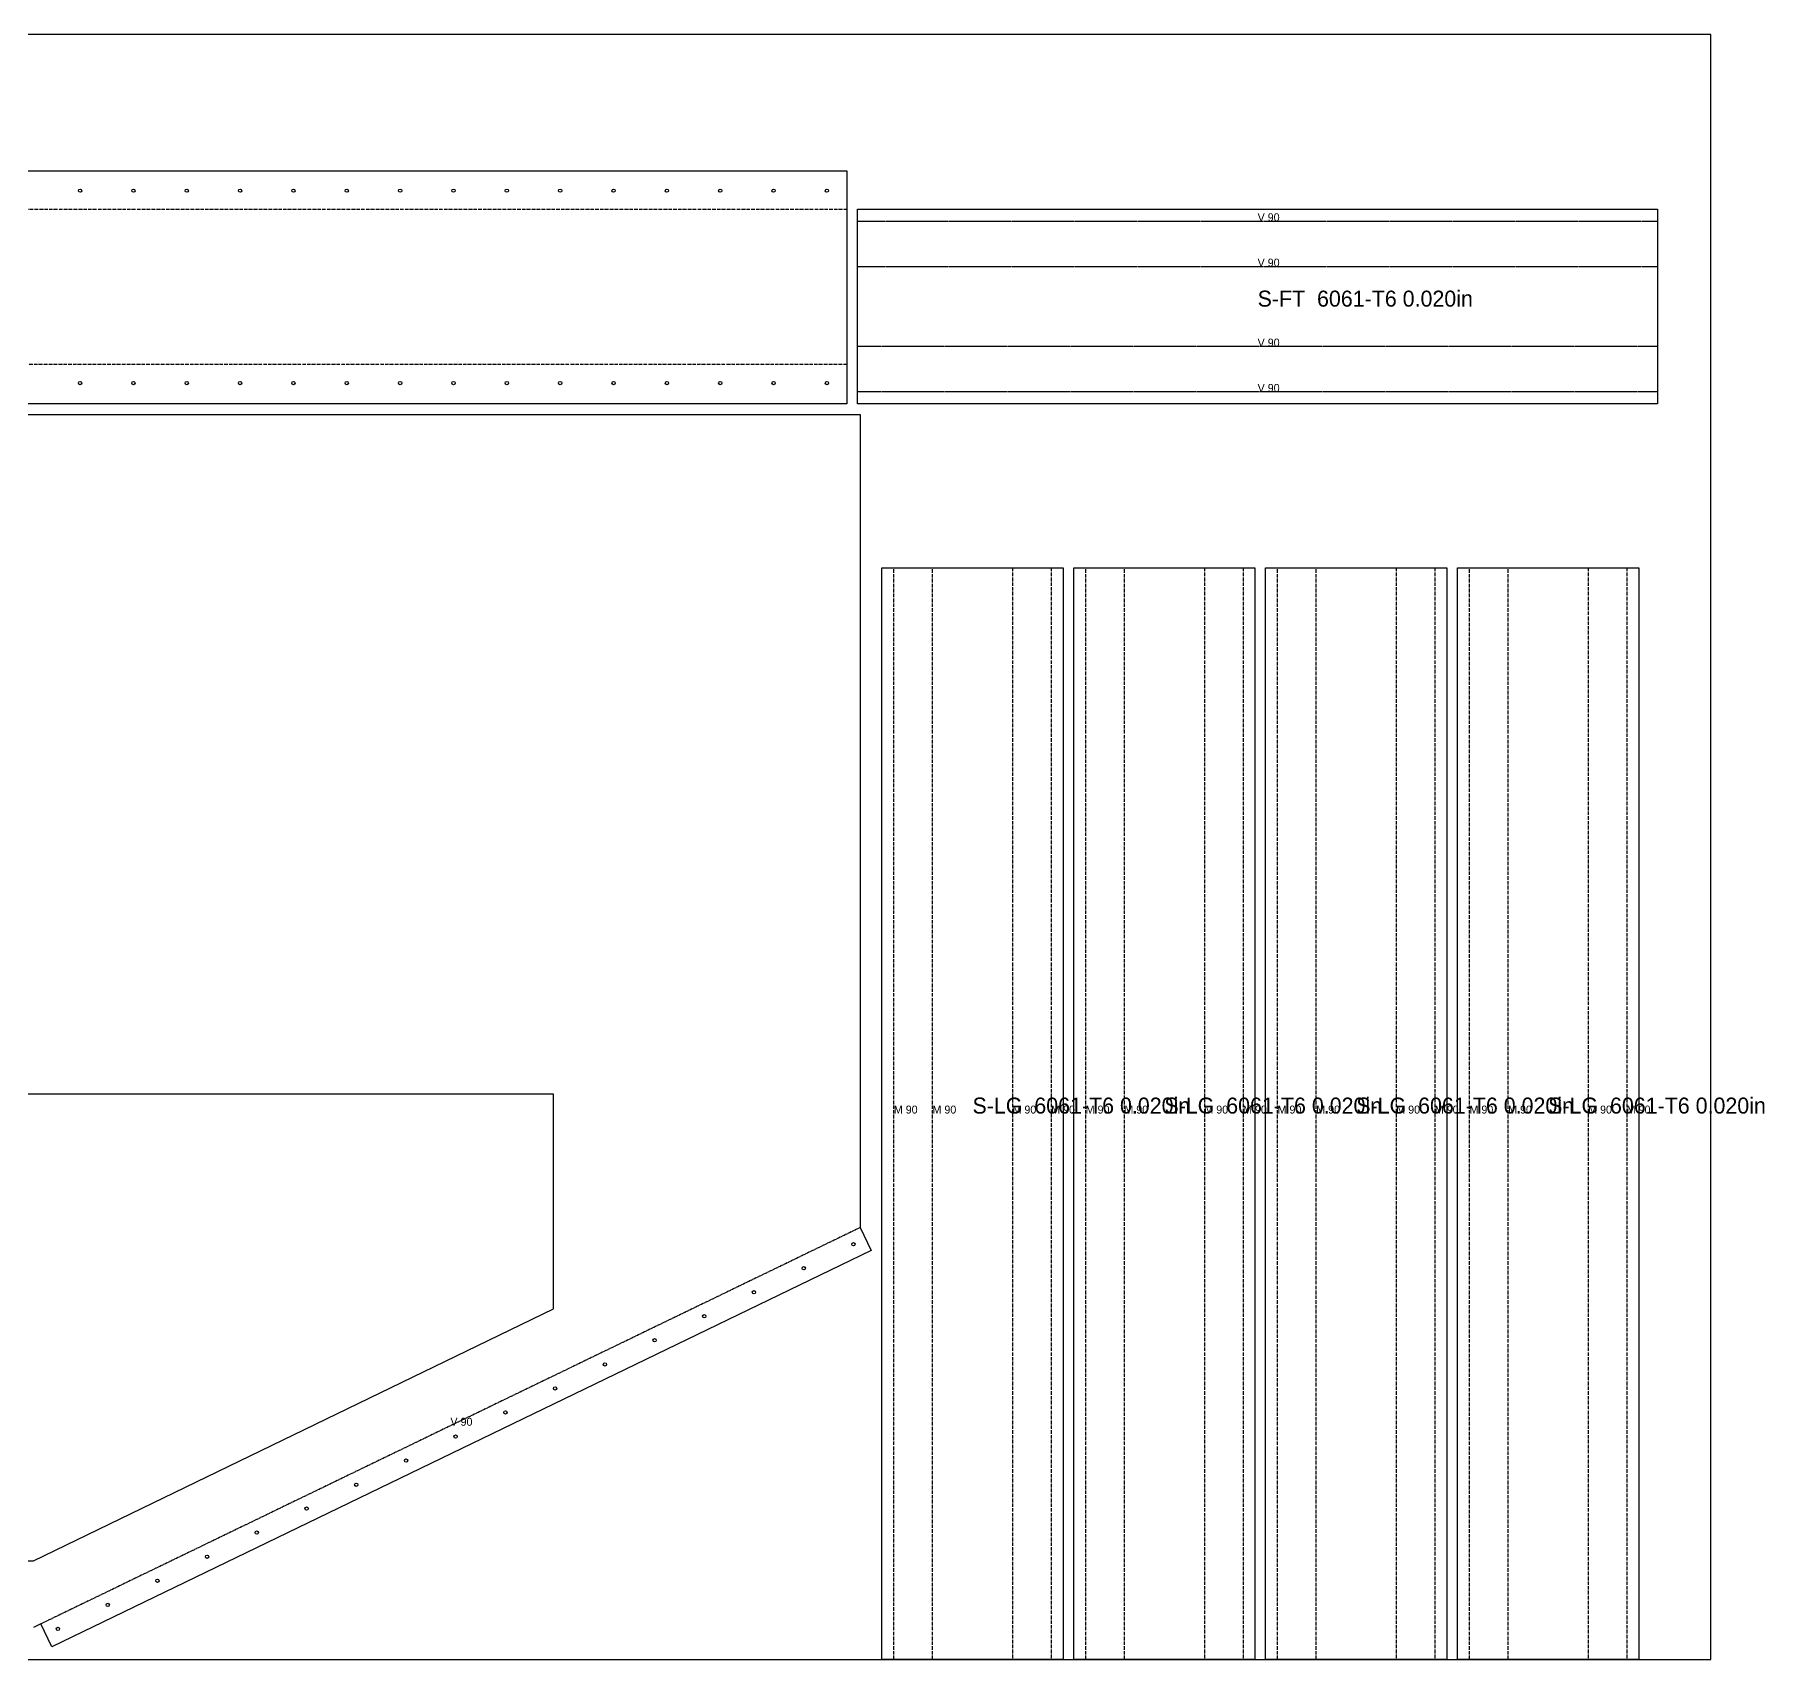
# Model space of a CAD drawing. Header units: millimetres. Extents: x 0 to 2478, y 0 to 1219.
# Drawn here: x 1181 to 2478, y 0 to 1219 of the extents above; entities that cross this region are included whole.
import ezdxf

# ---------------------------------------------------------------- set-up
doc = ezdxf.new("R2010")
doc.units = ezdxf.units.MM
doc.linetypes.add('DASHDOT', pattern=[3.556, 2.54, -0.508, 0, -0.508])
doc.linetypes.add('DASHED', pattern=[1.524, 1.27, -0.254])
for name, color, linetype in [('CUT', 7, 'CONTINUOUS'), ('ETCH', 8, 'CONTINUOUS'), ('HOLE', 6, 'CONTINUOUS'), ('MOUNTAIN', 5, 'DASHDOT'), ('VALLEY', 1, 'DASHED')]:
    doc.layers.add(name, color=color, linetype=linetype)

msp = doc.modelspace()

# ---------------------------------------------------------------- linework, layer by layer
at = {"layer": 'CUT'}
for points in [[(1790, 1116.9), (1790, 942), (0, 942), (0, 1116.9), (1790, 1116.9)], [(1798, 1087.9), (2398, 1087.9), (2398, 942), (1798, 942), (1798, 1087.9)], [(1952.1, 819), (1952.1, 0), (1816.3, 0), (1816.3, 819), (1952.1, 819)], [(2096, 819), (2096, 0), (1960.1, 0), (1960.1, 819), (2096, 819)], [(2239.9, 819), (2239.9, 0), (2104, 0), (2104, 819), (2239.9, 819)], [(2383.8, 819), (2383.8, 0), (2247.9, 0), (2247.9, 819), (2383.8, 819)], [(790, 104), (820, 74), (1180, 74), (1570, 263), (1570, 424), (790, 424), (790, 104)]]:
    msp.add_lwpolyline(points, close=True, dxfattribs=at)
msp.add_lwpolyline([(0, 934), (1800, 934), (1800, 324), (1808.3, 306.9), (1193.7, 9.5), (1185.5, 26.6), (1185.5, 26.6), (1180, 24)], dxfattribs=at)
at = {"layer": 'ETCH'}
msp.add_lwpolyline([(0, 0), (2438, 0), (2438, 1219), (0, 1219)], close=True, dxfattribs=at)
at = {"layer": 'HOLE'}
for centre in [(1215, 1101.9), (1255, 1101.9), (1295, 1101.9), (1335, 1101.9), (1375, 1101.9), (1415, 1101.9), (1455, 1101.9), (1495, 1101.9), (1535, 1101.9), (1575, 1101.9), (1615, 1101.9), (1655, 1101.9), (1695, 1101.9), (1735, 1101.9), (1775, 1101.9), (1215, 957.5), (1255, 957.5), (1295, 957.5), (1335, 957.5), (1375, 957.5), (1415, 957.5), (1455, 957.5), (1495, 957.5), (1535, 957.5), (1575, 957.5), (1615, 957.5), (1655, 957.5), (1695, 957.5), (1735, 957.5), (1775, 957.5), (1794.9, 311.5), (1757.6, 293.5), (1720.3, 275.5), (1683.1, 257.4), (1645.8, 239.4), (1608.5, 221.3), (1571.2, 203.3), (1533.9, 185.3), (1496.6, 167.2), (1459.4, 149.2), (1422.1, 131.1), (1384.8, 113.1), (1347.5, 95.1), (1310.2, 77), (1273, 59), (1235.7, 40.9), (1198.4, 22.9)]:
    msp.add_circle(centre, 1.25, dxfattribs=at)
at = {"layer": 'MOUNTAIN'}
for p, q in [((0, 1088), (1790, 1088)), ((1790, 971.4), (0, 971.4)), ((1825.2, 0), (1825.2, 819)), ((1854.2, 0), (1854.2, 819)), ((1914.2, 819), (1914.2, 0)), ((1943.2, 819), (1943.2, 0)), ((1969.1, 0), (1969.1, 819)), ((1998.1, 0), (1998.1, 819)), ((2058.1, 819), (2058.1, 0)), ((2087.1, 819), (2087.1, 0)), ((2113, 0), (2113, 819)), ((2142, 0), (2142, 819)), ((2202, 819), (2202, 0)), ((2230.9, 819), (2230.9, 0)), ((2256.9, 0), (2256.9, 819)), ((2285.9, 0), (2285.9, 819)), ((2345.9, 819), (2345.9, 0)), ((2374.8, 819), (2374.8, 0))]:
    msp.add_line(p, q, dxfattribs=at)
at = {"layer": 'VALLEY'}
for p, q in [((1798, 1078.9), (2398, 1078.9)), ((1798, 1044.9), (2398, 1044.9)), ((2398, 984.9), (1798, 984.9)), ((2398, 950.9), (1798, 950.9)), ((1800, 324), (1185.5, 26.6))]:
    msp.add_line(p, q, dxfattribs=at)

# ---------------------------------------------------------------- texts
at = {"layer": 'ETCH'}
for s, height, p in [('V 90', 6, (2098, 1078.9)), ('V 90', 6, (2098, 1044.9)), ('S-FT  6061-T6 0.020in', 12, (2098, 1014.9)), ('V 90', 6, (2098, 984.9)), ('V 90', 6, (2098, 950.9)), ('M 90', 6, (1825.2, 409.5)), ('M 90', 6, (1854.2, 409.5)), ('S-LG  6061-T6 0.020in', 12, (1884.2, 409.5)), ('M 90', 6, (1914.2, 409.5)), ('M 90', 6, (1943.2, 409.5)), ('M 90', 6, (1969.1, 409.5)), ('M 90', 6, (1998.1, 409.5)), ('S-LG  6061-T6 0.020in', 12, (2028.1, 409.5)), ('M 90', 6, (2058.1, 409.5)), ('M 90', 6, (2087.1, 409.5)), ('M 90', 6, (2113, 409.5)), ('M 90', 6, (2142, 409.5)), ('S-LG  6061-T6 0.020in', 12, (2172, 409.5)), ('M 90', 6, (2202, 409.5)), ('M 90', 6, (2230.9, 409.5)), ('M 90', 6, (2256.9, 409.5)), ('M 90', 6, (2285.9, 409.5)), ('S-LG  6061-T6 0.020in', 12, (2315.9, 409.5)), ('M 90', 6, (2345.9, 409.5)), ('M 90', 6, (2374.8, 409.5)), ('V 90', 6, (1492.7, 175.3))]:
    msp.add_text(s, height=height, dxfattribs=at).set_placement(p)

doc.saveas('drawing.dxf')
